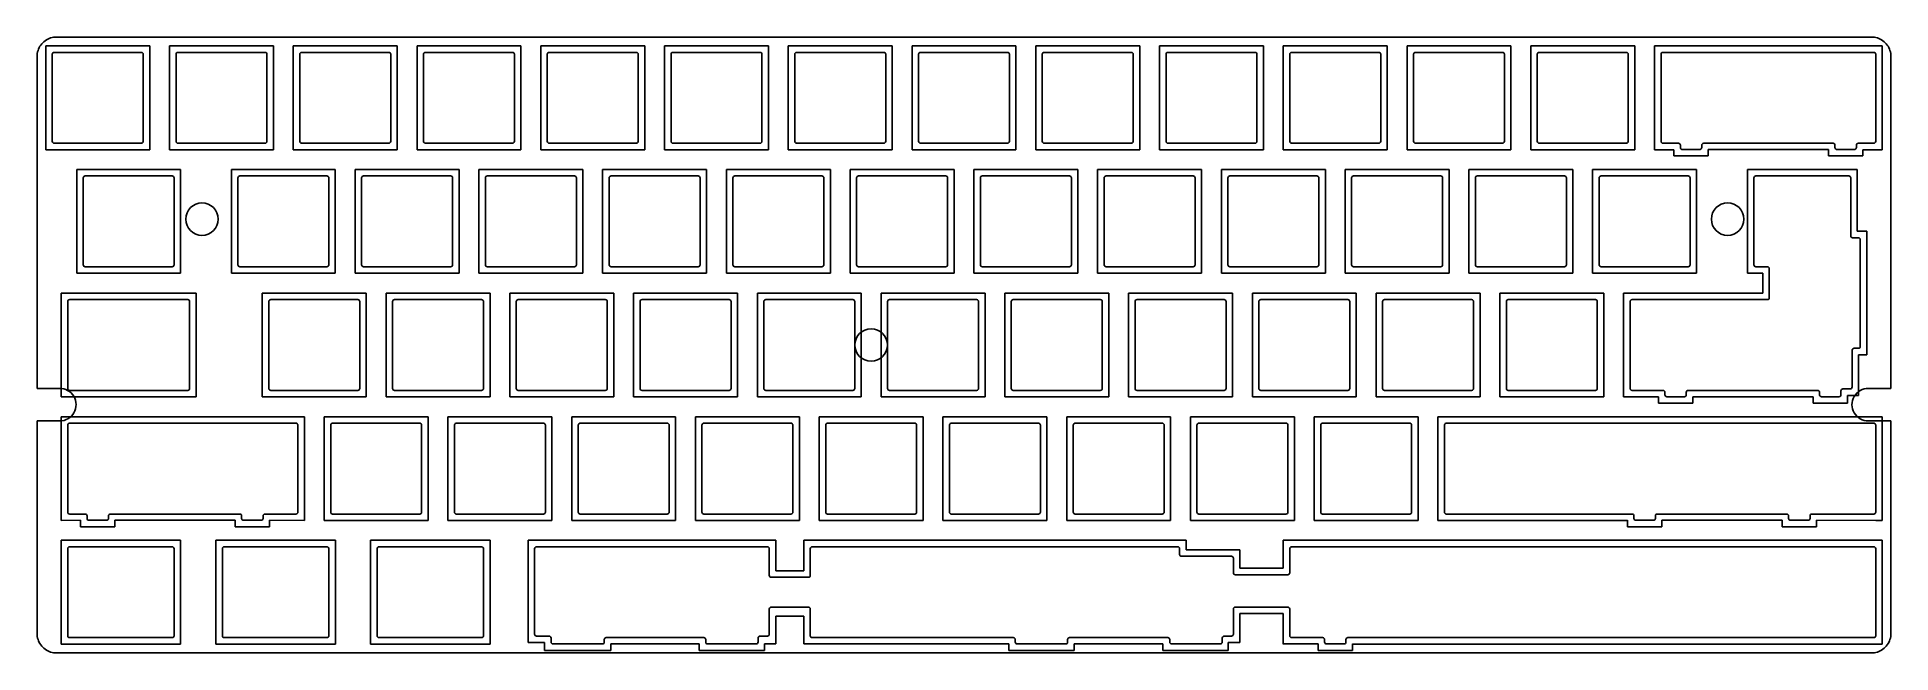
# Model space of a CAD drawing. Extents: x 0 to 285, y 0 to 95.
import ezdxf

# ---------------------------------------------------------------- set-up
doc = ezdxf.new("R2010")
doc.units = 0
doc.header["$MEASUREMENT"] = 0

msp = doc.modelspace()

# ---------------------------------------------------------------- linework, layer by layer
at = {"color": 0}
for p, q in [((0.813043, 94.1035), (0.972894, 94.277)), ((0.972894, 94.277), (1.14653, 94.4369)), ((1.14653, 94.4369), (1.33119, 94.5829)), ((1.33119, 94.5829), (1.52687, 94.7127)), ((1.52687, 94.7127), (1.73357, 94.8284)), ((1.73357, 94.8284), (1.94717, 94.9262)), ((1.94717, 94.9262), (2.16765, 95.0087)), ((2.16765, 95.0087), (2.39503, 95.0722)), ((2.39503, 95.0722), (2.62516, 95.1191)), ((2.62516, 95.1191), (2.85943, 95.1452)), ((2.85943, 95.1452), (3.09507, 95.1548)), ((3.09507, 95.1548), (282.47, 95.1548)), ((282.47, 95.1548), (282.706, 95.1452)), ((282.706, 95.1452), (282.94, 95.1191)), ((282.94, 95.1191), (283.17, 95.0722)), ((283.17, 95.0722), (283.398, 95.0087)), ((283.398, 95.0087), (283.618, 94.9262)), ((283.618, 94.9262), (283.832, 94.8284)), ((283.832, 94.8284), (284.037, 94.7127)), ((284.037, 94.7127), (284.234, 94.5829)), ((284.234, 94.5829), (284.419, 94.4369)), ((284.419, 94.4369), (284.591, 94.277)), ((284.591, 94.277), (284.751, 94.1035)), ((0.095085, 92.1551), (0.104731, 92.3907)), ((0.095085, 40.991), (0.095085, 92.1551)), ((0.104731, 92.3907), (0.130914, 92.625)), ((0.130914, 92.625), (0.177767, 92.855)), ((0.177767, 92.855), (0.241157, 93.0822)), ((0.241157, 93.0822), (0.323839, 93.3027)), ((0.323839, 93.3027), (0.421679, 93.5164)), ((0.421679, 93.5164), (0.537436, 93.7232)), ((0.537436, 93.7232), (0.666972, 93.919)), ((0.666972, 93.919), (0.813043, 94.1035)), ((2.43224, 79.0922), (2.43224, 92.4929)), ((2.73224, 92.7929), (16.1331, 92.7929)), ((16.4331, 92.4929), (16.4331, 79.0922)), ((21.48224, 79.0922), (21.48224, 92.4929)), ((21.78224, 92.7929), (35.1831, 92.7929)), ((35.4831, 92.4929), (35.4831, 79.0922)), ((40.53224, 79.0922), (40.53224, 92.4929)), ((40.83224, 92.7929), (54.2331, 92.7929)), ((54.5331, 92.4929), (54.5331, 79.0922)), ((59.58084, 79.0922), (59.58084, 92.4929)), ((59.88084, 92.7929), (73.2817, 92.7929)), ((73.5817, 92.4929), (73.5817, 79.0922)), ((78.63224, 79.0922), (78.63224, 92.4929)), ((78.93224, 92.7929), (92.3331, 92.7929)), ((92.6331, 92.4929), (92.6331, 79.0922)), ((97.68214, 79.0922), (97.68214, 92.4929)), ((97.98214, 92.7929), (111.383, 92.7929)), ((111.683, 92.4929), (111.683, 79.0922)), ((116.73214, 79.0922), (116.73214, 92.4929)), ((117.03214, 92.7929), (130.433, 92.7929)), ((130.733, 92.4929), (130.733, 79.0922)), ((135.78214, 79.0922), (135.78214, 92.4929)), ((136.08214, 92.7929), (149.483, 92.7929)), ((149.783, 92.4929), (149.783, 79.0922)), ((154.83114, 79.0922), (154.83114, 92.4929)), ((155.13114, 92.7929), (168.532, 92.7929)), ((168.832, 92.4929), (168.832, 79.0922)), ((173.88214, 79.0922), (173.88214, 92.4929)), ((174.18214, 92.7929), (187.583, 92.7929)), ((187.883, 92.4929), (187.883, 79.0922)), ((192.93114, 79.0922), (192.93114, 92.4929)), ((193.23114, 92.7929), (206.632, 92.7929)), ((206.932, 92.4929), (206.932, 79.0922)), ((211.98214, 79.0922), (211.98214, 92.4929)), ((212.28214, 92.7929), (225.683, 92.7929)), ((225.983, 92.4929), (225.983, 79.0922)), ((231.03214, 79.0922), (231.03214, 92.4929)), ((231.33214, 92.7929), (244.733, 92.7929)), ((245.033, 92.4929), (245.033, 79.0922)), ((250.081, 92.4929), (250.081, 79.0922)), ((282.832, 92.7929), (250.381, 92.7929)), ((283.132, 79.0922), (283.132, 92.4929)), ((284.751, 94.1035), (284.897, 93.919)), ((284.897, 93.919), (285.028, 93.7232)), ((285.028, 93.7232), (285.144, 93.5164)), ((285.144, 93.5164), (285.242, 93.3027)), ((285.242, 93.3027), (285.323, 93.0822)), ((285.323, 93.0822), (285.388, 92.855)), ((285.388, 92.855), (285.433, 92.625)), ((285.433, 92.625), (285.461, 92.3907)), ((285.461, 92.3907), (285.47, 92.1551)), ((285.47, 92.1551), (285.47, 40.991)), ((16.1331, 78.7922), (2.73224, 78.7922)), ((35.1831, 78.7922), (21.78224, 78.7922)), ((54.2331, 78.7922), (40.83224, 78.7922)), ((73.2817, 78.7922), (59.88084, 78.7922)), ((92.3331, 78.7922), (78.93224, 78.7922)), ((111.383, 78.7922), (97.98214, 78.7922)), ((130.433, 78.7922), (117.03214, 78.7922)), ((149.483, 78.7922), (136.08214, 78.7922)), ((168.532, 78.7922), (155.13114, 78.7922)), ((187.583, 78.7922), (174.18214, 78.7922)), ((206.632, 78.7922), (193.23114, 78.7922)), ((225.683, 78.7922), (212.28214, 78.7922)), ((244.733, 78.7922), (231.33214, 78.7922)), ((250.381, 78.7922), (252.756, 78.7922)), ((253.056, 78.4922), (253.056, 78.1221)), ((253.356, 77.8221), (256.057, 77.8221)), ((256.357, 78.1221), (256.357, 78.4922)), ((256.657, 78.7922), (276.556, 78.7922)), ((276.856, 78.4922), (276.856, 78.1221)), ((277.156, 77.8221), (279.857, 77.8221)), ((280.157, 78.1221), (280.157, 78.4922)), ((280.457, 78.7922), (282.832, 78.7922)), ((7.19474, 60.0422), (7.19474, 73.4429)), ((7.49474, 73.7429), (20.8956, 73.7429)), ((21.1956, 73.4429), (21.1956, 60.0422)), ((31.00584, 60.0422), (31.00584, 73.4429)), ((31.30584, 73.7429), (44.7067, 73.7429)), ((45.0067, 73.4429), (45.0067, 60.0422)), ((50.05724, 60.0422), (50.05724, 73.4429)), ((50.35724, 73.7429), (63.7581, 73.7429)), ((64.0581, 73.4429), (64.0581, 60.0422)), ((69.10724, 60.0422), (69.10724, 73.4429)), ((69.40724, 73.7429), (82.8081, 73.7429)), ((83.1081, 73.4429), (83.1081, 60.0422)), ((88.15714, 60.0422), (88.15714, 73.4429)), ((88.45714, 73.7429), (101.858, 73.7429)), ((102.158, 73.4429), (102.158, 60.0422)), ((107.20614, 60.0422), (107.20614, 73.4429)), ((107.50614, 73.7429), (120.907, 73.7429)), ((121.207, 73.4429), (121.207, 60.0422)), ((126.25714, 60.0422), (126.25714, 73.4429)), ((126.55714, 73.7429), (139.958, 73.7429)), ((140.258, 73.4429), (140.258, 60.0422)), ((145.30614, 60.0422), (145.30614, 73.4429)), ((145.60614, 73.7429), (159.007, 73.7429)), ((159.307, 73.4429), (159.307, 60.0422)), ((164.35714, 60.0422), (164.35714, 73.4429)), ((164.65714, 73.7429), (178.058, 73.7429)), ((178.358, 73.4429), (178.358, 60.0422)), ((183.40714, 60.0422), (183.40714, 73.4429)), ((183.70714, 73.7429), (197.108, 73.7429)), ((197.408, 73.4429), (197.408, 60.0422)), ((202.45614, 60.0422), (202.45614, 73.4429)), ((202.75614, 73.7429), (216.157, 73.7429)), ((216.457, 73.4429), (216.457, 60.0422)), ((221.50714, 60.0422), (221.50714, 73.4429)), ((221.80714, 73.7429), (235.208, 73.7429)), ((235.508, 73.4429), (235.508, 60.0422)), ((240.55614, 60.0422), (240.55614, 73.4429)), ((240.85614, 73.7429), (254.257, 73.7429)), ((254.557, 73.4429), (254.557, 60.0422)), ((264.37, 73.4429), (264.37, 60.0422)), ((278.069, 73.7429), (264.67, 73.7429)), ((279.28, 66.0419), (279.28, 72.193)), ((280.45, 64.2179), (279.58, 64.2179)), ((280.75, 50.2172), (280.75, 63.9179)), ((20.8956, 59.7422), (7.49474, 59.7422)), ((44.7067, 59.7422), (31.30584, 59.7422)), ((63.7581, 59.7422), (50.35724, 59.7422)), ((82.8081, 59.7422), (69.40724, 59.7422)), ((101.858, 59.7422), (88.45714, 59.7422)), ((120.907, 59.7422), (107.50614, 59.7422)), ((139.958, 59.7422), (126.55714, 59.7422)), ((159.007, 59.7422), (145.60614, 59.7422)), ((178.058, 59.7422), (164.65714, 59.7422)), ((197.108, 59.7422), (183.70714, 59.7422)), ((216.157, 59.7422), (202.75614, 59.7422)), ((235.208, 59.7422), (221.80714, 59.7422)), ((254.257, 59.7422), (240.85614, 59.7422)), ((264.67, 59.7422), (266.451, 59.7422)), ((266.751, 59.4422), (266.751, 54.9915)), ((4.81348, 40.9922), (4.81348, 54.3915)), ((5.11348, 54.6915), (23.2768, 54.6915)), ((23.5768, 54.3915), (23.5768, 40.9922)), ((35.76974, 40.9908), (35.76974, 54.3915)), ((36.06974, 54.6915), (49.4706, 54.6915)), ((49.7706, 54.3915), (49.7706, 40.9908)), ((54.81834, 40.9908), (54.81834, 54.3915)), ((55.11834, 54.6915), (68.5192, 54.6915)), ((68.8192, 54.3915), (68.8192, 40.9908)), ((73.86834, 40.9908), (73.86834, 54.3915)), ((74.16834, 54.6915), (87.5692, 54.6915)), ((87.8692, 54.3915), (87.8692, 40.9908)), ((92.91814, 40.9908), (92.91814, 54.3915)), ((93.21814, 54.6915), (106.619, 54.6915)), ((106.919, 54.3915), (106.919, 40.9908)), ((111.97014, 40.9908), (111.97014, 54.3915)), ((112.27014, 54.6915), (125.671, 54.6915)), ((125.971, 54.3915), (125.971, 40.9908)), ((131.01814, 40.9908), (131.01814, 54.3915)), ((131.31814, 54.6915), (144.719, 54.6915)), ((145.019, 54.3915), (145.019, 40.9908)), ((150.06814, 40.9908), (150.06814, 54.3915)), ((150.36814, 54.6915), (163.769, 54.6915)), ((164.069, 54.3915), (164.069, 40.9908)), ((169.12014, 40.9908), (169.12014, 54.3915)), ((169.42014, 54.6915), (182.821, 54.6915)), ((183.121, 54.3915), (183.121, 40.9908)), ((188.16814, 40.9908), (188.16814, 54.3915)), ((188.46814, 54.6915), (201.869, 54.6915)), ((202.169, 54.3915), (202.169, 40.9908)), ((207.22014, 40.9908), (207.22014, 54.3915)), ((207.52014, 54.6915), (220.921, 54.6915)), ((221.221, 54.3915), (221.221, 40.9908)), ((226.27014, 40.9908), (226.27014, 54.3915)), ((226.57014, 54.6915), (239.971, 54.6915)), ((240.271, 54.3915), (240.271, 40.9908)), ((266.451, 54.6915), (257.525, 54.6915)), ((279.501, 41.2222), (279.501, 46.8911)), ((279.801, 47.1911), (280.026, 47.1911)), ((3.529295, 40.991), (0.095085, 40.991)), ((23.2768, 40.6922), (5.11348, 40.6922)), ((49.4706, 40.6908), (36.06974, 40.6908)), ((68.5192, 40.6908), (55.11834, 40.6908)), ((87.5692, 40.6908), (74.16834, 40.6908)), ((106.619, 40.6908), (93.21814, 40.6908)), ((125.671, 40.6908), (112.27014, 40.6908)), ((144.719, 40.6908), (131.31814, 40.6908)), ((163.769, 40.6908), (150.36814, 40.6908)), ((182.821, 40.6908), (169.42014, 40.6908)), ((201.869, 40.6908), (188.46814, 40.6908)), ((220.921, 40.6908), (207.52014, 40.6908)), ((239.971, 40.6908), (226.57014, 40.6908)), ((250.676, 40.3908), (250.676, 40.0221)), ((253.974, 40.0221), (253.974, 40.3922)), ((257.525, 40.6922), (270.925, 40.6922)), ((274.475, 40.3922), (274.475, 40.0221)), ((277.775, 40.0221), (277.775, 40.6222)), ((278.075, 40.9222), (279.201, 40.9222)), ((285.47, 40.991), (281.97, 40.991)), ((250.976, 39.7221), (253.674, 39.7221)), ((274.775, 39.7221), (277.475, 39.7221)), ((0.095085, 3.23012), (0.095085, 35.9914)), ((0.095085, 35.9914), (3.5953, 35.9914)), ((4.81348, 35.3429), (4.81348, 21.9421)), ((39.9442, 35.6429), (5.11348, 35.6429)), ((40.2442, 21.9421), (40.2442, 35.3429)), ((45.29474, 21.9422), (45.29474, 35.3429)), ((45.59474, 35.6429), (58.9956, 35.6429)), ((59.2956, 35.3429), (59.2956, 21.9422)), ((64.34474, 21.9422), (64.34474, 35.3429)), ((64.64474, 35.6429), (78.0456, 35.6429)), ((78.3456, 35.3429), (78.3456, 21.9422)), ((83.39474, 21.9422), (83.39474, 35.3429)), ((83.69474, 35.6429), (97.0956, 35.6429)), ((97.3956, 35.3429), (97.3956, 21.9422)), ((102.44314, 21.9422), (102.44314, 35.3429)), ((102.74314, 35.6429), (116.144, 35.6429)), ((116.444, 35.3429), (116.444, 21.9422)), ((121.49514, 21.9422), (121.49514, 35.3429)), ((121.79514, 35.6429), (135.196, 35.6429)), ((135.496, 35.3429), (135.496, 21.9422)), ((140.54314, 21.9422), (140.54314, 35.3429)), ((140.84314, 35.6429), (154.244, 35.6429)), ((154.544, 35.3429), (154.544, 21.9422)), ((159.59514, 21.9422), (159.59514, 35.3429)), ((159.89514, 35.6429), (173.296, 35.6429)), ((173.596, 35.3429), (173.596, 21.9422)), ((178.64514, 21.9422), (178.64514, 35.3429)), ((178.94514, 35.6429), (192.346, 35.6429)), ((192.646, 35.3429), (192.646, 21.9422)), ((197.69314, 21.9422), (197.69314, 35.3429)), ((197.99314, 35.6429), (211.394, 35.6429)), ((211.694, 35.3429), (211.694, 21.9422)), ((216.74514, 21.9422), (216.74514, 35.3429)), ((217.04514, 35.6429), (230.446, 35.6429)), ((282.832, 35.6429), (236.095, 35.6429)), ((281.97, 35.9914), (285.47, 35.9914)), ((283.132, 21.9421), (283.132, 35.3429)), ((285.47, 35.9914), (285.47, 3.22737)), ((5.11348, 21.6421), (7.48866, 21.6421)), ((7.78866, 21.3421), (7.78866, 20.972)), ((8.08866, 20.672), (10.7877, 20.672)), ((11.0877, 20.972), (11.0877, 21.3421)), ((11.3877, 21.6421), (31.2874, 21.6421)), ((31.5874, 21.3421), (31.5874, 20.972)), ((31.8874, 20.672), (34.5878, 20.672)), ((34.8878, 20.972), (34.8878, 21.3421)), ((35.1878, 21.6421), (39.9442, 21.6421)), ((58.9956, 21.6422), (45.59474, 21.6422)), ((78.0456, 21.6422), (64.64474, 21.6422)), ((97.0956, 21.6422), (83.69474, 21.6422)), ((116.144, 21.6422), (102.74314, 21.6422)), ((135.196, 21.6422), (121.79514, 21.6422)), ((154.244, 21.6422), (140.84314, 21.6422)), ((173.296, 21.6422), (159.89514, 21.6422)), ((192.346, 21.6422), (178.94514, 21.6422)), ((211.394, 21.6422), (197.99314, 21.6422)), ((230.446, 21.6422), (217.04514, 21.6422)), ((236.095, 21.6421), (245.614, 21.6421)), ((245.914, 21.3421), (245.914, 20.972)), ((246.214, 20.672), (248.913, 20.672)), ((249.213, 20.972), (249.213, 21.3421)), ((249.513, 21.6421), (269.412, 21.6421)), ((269.712, 21.3421), (269.712, 20.972)), ((270.012, 20.672), (272.713, 20.672)), ((273.013, 20.972), (273.013, 21.3421)), ((273.313, 21.6421), (282.832, 21.6421)), ((4.81348, 2.89209), (4.81348, 16.293)), ((5.11348, 16.593), (20.8956, 16.593)), ((21.1956, 16.293), (21.1956, 2.89209)), ((28.626, 2.89209), (28.626, 16.293)), ((28.926, 16.593), (44.7067, 16.593)), ((45.0067, 16.293), (45.0067, 2.89209)), ((52.4387, 2.89209), (52.4387, 16.293)), ((52.7387, 16.593), (68.5192, 16.593)), ((68.8192, 16.293), (68.8192, 2.89209)), ((104.238, 16.593), (86.0762, 16.593)), ((112.813, 12.1925), (112.813, 14.8226)), ((119.114, 16.293), (119.114, 12.1925)), ((149.483, 16.593), (119.414, 16.593)), ((175.677, 16.593), (157.512, 16.593)), ((175.977, 15.4226), (175.977, 16.293)), ((183.952, 15.1226), (176.277, 15.1226)), ((184.252, 12.5921), (184.252, 14.8226)), ((192.931, 16.293), (192.931, 12.5921)), ((211.694, 16.593), (193.231, 16.593)), ((211.982, 16.593), (264.082, 16.593)), ((264.37, 16.593), (282.832, 16.593)), ((283.132, 16.293), (283.132, 2.89209)), ((118.814, 11.8925), (113.113, 11.8925)), ((112.813, 3.12222), (112.813, 6.99259)), ((113.113, 7.29259), (118.814, 7.29259)), ((119.114, 6.99259), (119.114, 2.89209)), ((184.252, 3.12222), (184.252, 6.99259)), ((184.552, 7.29259), (190.777, 7.29259)), ((190.777, 7.29259), (190.783, 7.29121)), ((190.783, 7.29121), (190.788, 7.29259)), ((190.788, 7.29259), (192.631, 7.29259)), ((192.931, 6.99259), (192.931, 2.89209)), ((0.104731, 2.9931), (0.095085, 3.23012)), ((0.130914, 2.75883), (0.104731, 2.9931)), ((285.461, 2.9931), (285.433, 2.75883)), ((285.47, 3.22737), (285.461, 2.9931)), ((0.177767, 2.52732), (0.130914, 2.75883)), ((0.241157, 2.30132), (0.177767, 2.52732)), ((0.323839, 2.08084), (0.241157, 2.30132)), ((0.421679, 1.86586), (0.323839, 2.08084)), ((0.537436, 1.66191), (0.421679, 1.86586)), ((0.666972, 1.46485), (0.537436, 1.66191)), ((0.813043, 1.2802), (0.666972, 1.46485)), ((0.972894, 1.10794), (0.813043, 1.2802)), ((1.14653, 0.94809), (0.972894, 1.10794)), ((1.33119, 0.802019), (1.14653, 0.94809)), ((1.52687, 0.671103), (1.33119, 0.802019)), ((1.73357, 0.55397), (1.52687, 0.671103)), ((1.94717, 0.456131), (1.73357, 0.55397)), ((2.16765, 0.374826), (1.94717, 0.456131)), ((2.39503, 0.310059), (2.16765, 0.374826)), ((2.62516, 0.265961), (2.39503, 0.310059)), ((2.85943, 0.238401), (2.62516, 0.265961)), ((3.09507, 0.227376), (2.85943, 0.238401)), ((282.47, 0.227376), (3.09507, 0.227376)), ((20.8956, 2.59209), (5.11348, 2.59209)), ((44.7067, 2.59209), (28.926, 2.59209)), ((68.5192, 2.59209), (52.7387, 2.59209)), ((77.801, 2.82222), (78.9261, 2.82222)), ((79.2261, 2.52222), (79.2261, 1.92195)), ((79.5261, 1.62195), (82.2267, 1.62195)), ((84.2833, 1.62195), (87.1078, 1.62195)), ((87.4078, 1.92195), (87.4078, 2.29209)), ((87.7078, 2.59209), (102.726, 2.59209)), ((103.026, 2.29209), (103.026, 1.92195)), ((103.326, 1.62195), (106.025, 1.62195)), ((108.089, 1.62195), (110.788, 1.62195)), ((111.088, 1.92195), (111.088, 2.52222)), ((111.388, 2.82222), (112.513, 2.82222)), ((119.414, 2.59209), (149.783, 2.59209)), ((150.664, 2.29209), (150.664, 1.92195)), ((150.964, 1.62195), (153.663, 1.62195)), ((155.726, 1.62195), (158.427, 1.62195)), ((158.727, 1.92195), (158.727, 2.29209)), ((159.027, 2.59209), (174.162, 2.59209)), ((174.462, 2.29209), (174.462, 1.92195)), ((174.762, 1.62195), (177.464, 1.62195)), ((179.408, 1.62195), (182.227, 1.62195)), ((182.527, 1.92195), (182.527, 2.52222)), ((182.827, 2.82222), (183.952, 2.82222)), ((193.231, 2.59209), (197.983, 2.59209)), ((198.283, 2.29209), (198.283, 1.92195)), ((198.583, 1.62195), (201.281, 1.62195)), ((201.581, 1.92195), (201.581, 2.29209)), ((201.881, 2.59209), (211.694, 2.59209)), ((264.082, 2.59209), (211.982, 2.59209)), ((282.832, 2.59209), (264.37, 2.59209)), ((282.706, 0.238401), (282.47, 0.227376)), ((282.94, 0.265961), (282.706, 0.238401)), ((283.17, 0.310059), (282.94, 0.265961)), ((283.398, 0.374826), (283.17, 0.310059)), ((283.618, 0.456131), (283.398, 0.374826)), ((283.832, 0.55397), (283.618, 0.456131)), ((284.037, 0.671103), (283.832, 0.55397)), ((284.234, 0.802019), (284.037, 0.671103)), ((284.419, 0.94809), (284.234, 0.802019)), ((284.591, 1.10794), (284.419, 0.94809)), ((284.751, 1.2802), (284.591, 1.10794)), ((284.897, 1.46485), (284.751, 1.2802)), ((285.028, 1.66191), (284.897, 1.46485)), ((285.144, 1.86586), (285.028, 1.66191)), ((285.242, 2.08084), (285.144, 1.86586)), ((285.323, 2.30132), (285.242, 2.08084)), ((285.388, 2.52732), (285.323, 2.30132)), ((285.433, 2.75883), (285.388, 2.52732))]:
    msp.add_line(p, q, dxfattribs=at)
at = {"linetype": 'Continuous'}
for p, q in [((1.43224, 93.7929), (1.43224, 77.7922)), ((1.43224, 93.7929), (17.4331, 93.7929)), ((17.4331, 77.7922), (17.4331, 93.7929)), ((20.48224, 93.7929), (20.48224, 77.7922)), ((20.48224, 93.7929), (36.4831, 93.7929)), ((36.4831, 77.7922), (36.4831, 93.7929)), ((39.53224, 93.7929), (39.53224, 77.7922)), ((39.53224, 93.7929), (55.5331, 93.7929)), ((55.5331, 77.7922), (55.5331, 93.7929)), ((58.58084, 93.7929), (58.58084, 77.7922)), ((58.58084, 93.7929), (74.5817, 93.7929)), ((74.5817, 77.7922), (74.5817, 93.7929)), ((77.63224, 93.7929), (77.63224, 77.7922)), ((77.63224, 93.7929), (93.6331, 93.7929)), ((93.6331, 77.7922), (93.6331, 93.7929)), ((96.68214, 93.7929), (96.68214, 77.7922)), ((96.68214, 93.7929), (112.683, 93.7929)), ((112.683, 77.7922), (112.683, 93.7929)), ((115.73214, 93.7929), (115.73214, 77.7922)), ((115.73214, 93.7929), (131.733, 93.7929)), ((131.733, 77.7922), (131.733, 93.7929)), ((134.78214, 93.7929), (134.78214, 77.7922)), ((134.78214, 93.7929), (150.783, 93.7929)), ((150.783, 77.7922), (150.783, 93.7929)), ((153.83114, 93.7929), (153.83114, 77.7922)), ((153.83114, 93.7929), (169.832, 93.7929)), ((169.832, 77.7922), (169.832, 93.7929)), ((172.88214, 93.7929), (172.88214, 77.7922)), ((172.88214, 93.7929), (188.883, 93.7929)), ((188.883, 77.7922), (188.883, 93.7929)), ((191.93114, 93.7929), (191.93114, 77.7922)), ((191.93114, 93.7929), (207.932, 93.7929)), ((207.932, 77.7922), (207.932, 93.7929)), ((210.98214, 93.7929), (210.98214, 77.7922)), ((210.98214, 93.7929), (226.983, 93.7929)), ((226.983, 77.7922), (226.983, 93.7929)), ((230.03214, 93.7929), (230.03214, 77.7922)), ((230.03214, 93.7929), (246.033, 93.7929)), ((246.033, 77.7922), (246.033, 93.7929)), ((249.081, 93.7929), (249.081, 77.7922)), ((249.081, 93.7929), (284.132, 93.7929)), ((284.132, 93.7929), (284.132, 77.7922)), ((17.4331, 77.7922), (1.43224, 77.7922)), ((36.4831, 77.7922), (20.48224, 77.7922)), ((55.5331, 77.7922), (39.53224, 77.7922)), ((74.5817, 77.7922), (58.58084, 77.7922)), ((93.6331, 77.7922), (77.63224, 77.7922)), ((112.683, 77.7922), (96.68214, 77.7922)), ((131.733, 77.7922), (115.73214, 77.7922)), ((150.783, 77.7922), (134.78214, 77.7922)), ((169.832, 77.7922), (153.83114, 77.7922)), ((188.883, 77.7922), (172.88214, 77.7922)), ((207.932, 77.7922), (191.93114, 77.7922)), ((226.983, 77.7922), (210.98214, 77.7922)), ((246.033, 77.7922), (230.03214, 77.7922)), ((249.081, 77.7922), (252.056, 77.7922)), ((252.056, 77.7922), (252.056, 76.8221)), ((257.357, 76.8221), (257.357, 77.8221)), ((275.856, 77.8221), (257.357, 77.8221)), ((275.856, 76.8221), (275.856, 77.8221)), ((284.132, 77.7922), (281.157, 77.7922)), ((281.157, 77.7922), (281.157, 76.8221)), ((6.19474, 74.7429), (6.19474, 58.7422)), ((6.19474, 74.7429), (22.1956, 74.7429)), ((22.1956, 58.7422), (22.1956, 74.7429)), ((30.00584, 74.7429), (30.00584, 58.7422)), ((30.00584, 74.7429), (46.0067, 74.7429)), ((46.0067, 58.7422), (46.0067, 74.7429)), ((49.05724, 74.7429), (49.05724, 58.7422)), ((49.05724, 74.7429), (65.0581, 74.7429)), ((65.0581, 58.7422), (65.0581, 74.7429)), ((68.10724, 74.7429), (68.10724, 58.7422)), ((68.10724, 74.7429), (84.1081, 74.7429)), ((84.1081, 58.7422), (84.1081, 74.7429)), ((87.15714, 74.7429), (87.15714, 58.7422)), ((87.15714, 74.7429), (103.158, 74.7429)), ((103.158, 58.7422), (103.158, 74.7429)), ((106.20614, 74.7429), (106.20614, 58.7422)), ((106.20614, 74.7429), (122.207, 74.7429)), ((122.207, 58.7422), (122.207, 74.7429)), ((125.25714, 74.7429), (125.25714, 58.7422)), ((125.25714, 74.7429), (141.258, 74.7429)), ((141.258, 58.7422), (141.258, 74.7429)), ((144.30614, 74.7429), (144.30614, 58.7422)), ((144.30614, 74.7429), (160.307, 74.7429)), ((160.307, 58.7422), (160.307, 74.7429)), ((163.35714, 74.7429), (163.35714, 58.7422)), ((163.35714, 74.7429), (179.358, 74.7429)), ((179.358, 58.7422), (179.358, 74.7429)), ((182.40714, 74.7429), (182.40714, 58.7422)), ((182.40714, 74.7429), (198.408, 74.7429)), ((198.408, 58.7422), (198.408, 74.7429)), ((201.45614, 74.7429), (201.45614, 58.7422)), ((201.45614, 74.7429), (217.457, 74.7429)), ((217.457, 58.7422), (217.457, 74.7429)), ((220.50714, 74.7429), (220.50714, 58.7422)), ((220.50714, 74.7429), (236.508, 74.7429)), ((236.508, 58.7422), (236.508, 74.7429)), ((239.55614, 74.7429), (239.55614, 58.7422)), ((239.55614, 74.7429), (255.557, 74.7429)), ((252.056, 76.8221), (257.357, 76.8221)), ((255.557, 58.7422), (255.557, 74.7429)), ((263.37, 58.7422), (263.37, 74.7429)), ((280.28, 74.7429), (263.37, 74.7429)), ((275.856, 76.8221), (281.157, 76.8221)), ((280.28, 74.7429), (280.28, 65.2179)), ((278.069, 73.7429), (278.98, 73.7429)), ((279.28, 72.193), (279.28, 73.4429)), ((279.28, 66.0419), (279.28, 64.5179)), ((281.75, 65.2179), (280.28, 65.2179)), ((281.75, 65.2179), (281.75, 46.1911)), ((22.1956, 58.7422), (6.19474, 58.7422)), ((46.0067, 58.7422), (30.00584, 58.7422)), ((65.0581, 58.7422), (49.05724, 58.7422)), ((84.1081, 58.7422), (68.10724, 58.7422)), ((103.158, 58.7422), (87.15714, 58.7422)), ((122.207, 58.7422), (106.20614, 58.7422)), ((141.258, 58.7422), (125.25714, 58.7422)), ((160.307, 58.7422), (144.30614, 58.7422)), ((179.358, 58.7422), (163.35714, 58.7422)), ((198.408, 58.7422), (182.40714, 58.7422)), ((217.457, 58.7422), (201.45614, 58.7422)), ((236.508, 58.7422), (220.50714, 58.7422)), ((255.557, 58.7422), (239.55614, 58.7422)), ((263.37, 58.7422), (265.751, 58.7422)), ((265.751, 55.6915), (265.751, 58.7422)), ((3.81348, 55.6915), (3.81348, 39.6922)), ((3.81348, 55.6915), (24.5768, 55.6915)), ((24.5768, 39.6922), (24.5768, 55.6915)), ((34.76974, 55.6915), (34.76974, 39.6908)), ((34.76974, 55.6915), (50.7706, 55.6915)), ((50.7706, 39.6908), (50.7706, 55.6915)), ((53.81834, 55.6915), (53.81834, 39.6908)), ((53.81834, 55.6915), (69.8192, 55.6915)), ((69.8192, 39.6908), (69.8192, 55.6915)), ((72.86834, 55.6915), (72.86834, 39.6908)), ((72.86834, 55.6915), (88.8692, 55.6915)), ((88.8692, 39.6908), (88.8692, 55.6915)), ((91.91814, 55.6915), (91.91814, 39.6908)), ((91.91814, 55.6915), (107.919, 55.6915)), ((107.919, 39.6908), (107.919, 55.6915)), ((110.97014, 55.6915), (110.97014, 39.6908)), ((110.97014, 55.6915), (126.971, 55.6915)), ((126.971, 39.6908), (126.971, 55.6915)), ((130.01814, 55.6915), (130.01814, 39.6908)), ((130.01814, 55.6915), (146.019, 55.6915)), ((146.019, 39.6908), (146.019, 55.6915)), ((149.06814, 55.6915), (149.06814, 39.6908)), ((149.06814, 55.6915), (165.069, 55.6915)), ((165.069, 39.6908), (165.069, 55.6915)), ((168.12014, 55.6915), (168.12014, 39.6908)), ((168.12014, 55.6915), (184.121, 55.6915)), ((184.121, 39.6908), (184.121, 55.6915)), ((187.16814, 55.6915), (187.16814, 39.6908)), ((187.16814, 55.6915), (203.169, 55.6915)), ((203.169, 39.6908), (203.169, 55.6915)), ((206.22014, 55.6915), (206.22014, 39.6908)), ((206.22014, 55.6915), (222.221, 55.6915)), ((222.221, 39.6908), (222.221, 55.6915)), ((225.27014, 55.6915), (225.27014, 39.6908)), ((225.27014, 55.6915), (241.271, 55.6915)), ((241.271, 39.6908), (241.271, 55.6915)), ((244.321, 55.6915), (244.321, 39.6908)), ((244.321, 55.6915), (265.751, 55.6915)), ((245.321, 47.69115), (245.321, 54.3915)), ((245.621, 54.6915), (248.127, 54.6915)), ((257.525, 54.6915), (248.127, 54.6915)), ((280.75, 50.2172), (280.75, 47.4911)), ((245.321, 47.69115), (245.321, 40.9908)), ((279.9135, 47.1911), (280.45, 47.1911)), ((280.501, 46.1911), (281.75, 46.1911)), ((280.501, 39.9222), (280.501, 46.1911)), ((245.621, 40.6908), (250.376, 40.6908)), ((257.225, 40.6922), (254.274, 40.6922)), ((257.525, 40.6922), (257.225, 40.6922)), ((270.925, 40.6922), (274.175, 40.6922)), ((24.5768, 39.6922), (3.81348, 39.6922)), ((50.7706, 39.6908), (34.76974, 39.6908)), ((69.8192, 39.6908), (53.81834, 39.6908)), ((88.8692, 39.6908), (72.86834, 39.6908)), ((107.919, 39.6908), (91.91814, 39.6908)), ((126.971, 39.6908), (110.97014, 39.6908)), ((146.019, 39.6908), (130.01814, 39.6908)), ((165.069, 39.6908), (149.06814, 39.6908)), ((184.121, 39.6908), (168.12014, 39.6908)), ((203.169, 39.6908), (187.16814, 39.6908)), ((222.221, 39.6908), (206.22014, 39.6908)), ((241.271, 39.6908), (225.27014, 39.6908)), ((244.321, 39.6908), (249.676, 39.6908)), ((249.676, 39.6908), (249.676, 38.7221)), ((249.676, 38.7221), (254.974, 38.7221)), ((254.974, 38.7221), (254.974, 39.7221)), ((254.974, 39.7221), (273.476, 39.7221)), ((273.476, 38.7221), (273.476, 39.7221)), ((273.476, 38.7221), (278.774, 38.7221)), ((280.501, 39.9222), (278.774, 39.9222)), ((278.774, 38.7221), (278.774, 39.9222)), ((3.5953, 35.99189), (3.5953, 35.9914)), ((3.81348, 36.6429), (3.81348, 20.6421)), ((41.2442, 36.6429), (3.81348, 36.6429)), ((41.2442, 20.6421), (41.2442, 36.6429)), ((44.29474, 36.6429), (44.29474, 20.6422)), ((44.29474, 36.6429), (60.2956, 36.6429)), ((60.2956, 20.6422), (60.2956, 36.6429)), ((63.34474, 36.6429), (63.34474, 20.6422)), ((63.34474, 36.6429), (79.3456, 36.6429)), ((79.3456, 20.6422), (79.3456, 36.6429)), ((82.39474, 36.6429), (82.39474, 20.6422)), ((82.39474, 36.6429), (98.3956, 36.6429)), ((98.3956, 20.6422), (98.3956, 36.6429)), ((101.44314, 36.6429), (101.44314, 20.6422)), ((101.44314, 36.6429), (117.444, 36.6429)), ((117.444, 20.6422), (117.444, 36.6429)), ((120.49514, 36.6429), (120.49514, 20.6422)), ((120.49514, 36.6429), (136.496, 36.6429)), ((136.496, 20.6422), (136.496, 36.6429)), ((139.54314, 36.6429), (139.54314, 20.6422)), ((139.54314, 36.6429), (155.544, 36.6429)), ((155.544, 20.6422), (155.544, 36.6429)), ((158.59514, 36.6429), (158.59514, 20.6422)), ((158.59514, 36.6429), (174.596, 36.6429)), ((174.596, 20.6422), (174.596, 36.6429)), ((177.64514, 36.6429), (177.64514, 20.6422)), ((177.64514, 36.6429), (193.646, 36.6429)), ((193.646, 20.6422), (193.646, 36.6429)), ((196.69314, 36.6429), (196.69314, 20.6422)), ((196.69314, 36.6429), (212.694, 36.6429)), ((212.694, 20.6422), (212.694, 36.6429)), ((215.74514, 20.6422), (215.74514, 36.6429)), ((284.132, 36.6429), (215.74514, 36.6429)), ((230.446, 35.6429), (236.095, 35.6429)), ((284.132, 20.6421), (284.132, 36.6429)), ((3.81348, 20.6421), (6.78798, 20.672)), ((6.78798, 19.672), (6.78798, 20.672)), ((12.08838, 19.672), (12.08838, 20.672)), ((12.08838, 20.672), (30.5874, 20.672)), ((30.5874, 19.672), (30.5874, 20.672)), ((35.8878, 19.672), (35.8878, 20.672)), ((35.8878, 20.672), (41.2442, 20.6421)), ((60.2956, 20.6422), (44.29474, 20.6422)), ((79.3456, 20.6422), (63.34474, 20.6422)), ((98.3956, 20.6422), (82.39474, 20.6422)), ((117.444, 20.6422), (101.44314, 20.6422)), ((136.496, 20.6422), (120.49514, 20.6422)), ((155.544, 20.6422), (139.54314, 20.6422)), ((174.596, 20.6422), (158.59514, 20.6422)), ((193.646, 20.6422), (177.64514, 20.6422)), ((212.694, 20.6422), (196.69314, 20.6422)), ((215.74514, 20.6422), (244.913, 20.6422)), ((230.446, 21.6422), (236.095, 21.6421)), ((244.913, 19.672), (244.913, 20.672)), ((250.214, 19.672), (250.214, 20.672)), ((250.214, 20.672), (268.712, 20.672)), ((268.712, 19.672), (268.712, 20.672)), ((274.013, 19.672), (274.013, 20.672)), ((274.013, 20.672), (283.132, 20.6421)), ((284.132, 20.6421), (283.132, 20.6421)), ((3.81348, 17.593), (3.81348, 1.59209)), ((3.81348, 17.593), (22.1956, 17.593)), ((6.78798, 19.672), (12.08838, 19.672)), ((22.1956, 1.59209), (22.1956, 17.593)), ((27.626, 17.593), (27.626, 1.59209)), ((27.626, 17.593), (46.00812, 17.593)), ((35.8878, 19.672), (30.5874, 19.672)), ((46.00812, 1.59209), (46.00812, 17.593)), ((51.4387, 17.593), (51.4387, 1.59209)), ((51.4387, 17.593), (69.82082, 17.593)), ((69.82082, 1.59209), (69.82082, 17.593)), ((113.813, 17.593), (75.677, 17.593)), ((75.677, 1.82222), (75.677, 17.593)), ((113.813, 17.593), (113.813, 12.8925)), ((118.114, 17.593), (118.114, 12.8925)), ((118.114, 17.593), (176.977, 17.593)), ((176.977, 17.593), (176.977, 16.1226)), ((191.931, 17.593), (284.132, 17.593)), ((191.931, 17.593), (191.931, 13.2921)), ((244.913, 19.672), (250.214, 19.672)), ((274.013, 19.672), (268.712, 19.672)), ((284.132, 1.59209), (284.132, 17.593)), ((76.677, 11.5925), (76.677, 16.293)), ((86.0762, 16.593), (76.977, 16.593)), ((104.238, 16.593), (112.513, 16.593)), ((112.813, 14.8226), (112.813, 16.293)), ((149.483, 16.593), (157.512, 16.593)), ((185.252, 16.1226), (176.977, 16.1226)), ((185.252, 16.1226), (185.252, 13.2921)), ((211.982, 16.593), (211.694, 16.593)), ((264.37, 16.593), (264.082, 16.593)), ((76.677, 11.5925), (76.677, 9.39228)), ((113.813, 12.8925), (118.114, 12.8925)), ((190.783, 12.2921), (184.552, 12.2921)), ((185.252, 13.2921), (191.931, 13.2921)), ((190.783, 12.2921), (192.631, 12.2921)), ((76.677, 9.39228), (76.677, 3.12222)), ((113.813, 5.89206), (118.114, 5.89206)), ((113.813, 5.89206), (113.813, 1.62195)), ((118.114, 5.89206), (118.114, 1.62195)), ((185.252, 1.82222), (185.252, 6.29259)), ((191.931, 6.29259), (185.252, 6.29259)), ((191.931, 1.59209), (191.931, 6.29259)), ((22.1956, 1.59209), (3.81348, 1.59209)), ((46.00812, 1.59209), (27.626, 1.59209)), ((69.82082, 1.59209), (51.4387, 1.59209)), ((75.677, 1.82222), (78.2261, 1.82222)), ((77.801, 2.82222), (76.977, 2.82222)), ((78.2261, 1.82222), (78.2261, 0.62195)), ((78.2261, 0.62195), (88.4078, 0.62195)), ((82.2267, 1.62195), (84.2833, 1.62195)), ((88.4078, 0.62195), (88.4078, 1.62195)), ((88.4078, 1.62195), (102.026, 1.62195)), ((102.026, 0.62195), (102.026, 1.62195)), ((112.088, 0.62195), (102.026, 0.62195)), ((106.025, 1.62195), (108.089, 1.62195)), ((112.088, 0.62195), (112.088, 1.62195)), ((112.088, 1.62195), (113.813, 1.62195)), ((149.664, 1.62195), (118.114, 1.62195)), ((149.664, 1.62195), (149.664, 0.62195)), ((159.725, 0.62195), (149.664, 0.62195)), ((149.783, 2.59209), (150.364, 2.59209)), ((153.663, 1.62195), (155.726, 1.62195)), ((159.725, 1.62195), (159.725, 0.62195)), ((173.4055, 1.62195), (159.725, 1.62195)), ((173.4055, 1.62195), (173.4055, 0.62195)), ((183.4665, 0.62195), (173.4055, 0.62195)), ((177.464, 1.62195), (179.408, 1.62195)), ((183.4665, 1.82222), (183.4665, 0.62195)), ((185.252, 1.82222), (183.4665, 1.82222)), ((197.283, 1.62195), (191.931, 1.62195)), ((197.283, 1.62195), (197.283, 0.62195)), ((197.283, 0.62195), (202.581, 0.62195)), ((202.581, 1.62195), (202.581, 0.62195)), ((284.132, 1.59209), (202.581, 1.59209)), ((211.982, 2.59209), (211.694, 2.59209)), ((264.37, 2.59209), (264.082, 2.59209))]:
    msp.add_line(p, q, dxfattribs=at)
for centre in [(25.48265, 67.0913), (260.332, 67.0906), (128.484, 47.69045)]:
    msp.add_circle(centre, 2.5, dxfattribs=at)
at = {"color": 0}
for centre, start, end in [((2.73224, 92.4929), 90, 180), ((16.1331, 92.4929), 0, 90), ((21.78224, 92.4929), 90, 180), ((35.1831, 92.4929), 0, 90), ((40.83224, 92.4929), 90, 180), ((54.2331, 92.4929), 0, 90), ((59.88084, 92.4929), 90, 180), ((73.2817, 92.4929), 0, 90), ((78.93224, 92.4929), 90, 180), ((92.3331, 92.4929), 0, 90), ((97.98214, 92.4929), 90, 180), ((111.383, 92.4929), 0, 90), ((117.03214, 92.4929), 90, 180), ((130.433, 92.4929), 0, 90), ((136.08214, 92.4929), 90, 180), ((149.483, 92.4929), 0, 90), ((155.13114, 92.4929), 90, 180), ((168.532, 92.4929), 0, 90), ((174.18214, 92.4929), 90, 180), ((187.583, 92.4929), 0, 90), ((193.23114, 92.4929), 90, 180), ((206.632, 92.4929), 0, 90), ((212.28214, 92.4929), 90, 180), ((225.683, 92.4929), 0, 90), ((231.33214, 92.4929), 90, 180), ((244.733, 92.4929), 0, 90), ((250.381, 92.4929), 90, 180), ((282.832, 92.4929), 0, 90), ((2.73224, 79.0922), 180, 270), ((16.1331, 79.0922), 270, 0), ((21.78224, 79.0922), 180, 270), ((35.1831, 79.0922), 270, 0), ((40.83224, 79.0922), 180, 270), ((54.2331, 79.0922), 270, 0), ((59.88084, 79.0922), 180, 270), ((73.2817, 79.0922), 270, 0), ((78.93224, 79.0922), 180, 270), ((92.3331, 79.0922), 270, 0), ((97.98214, 79.0922), 180, 270), ((111.383, 79.0922), 270, 0), ((117.03214, 79.0922), 180, 270), ((130.433, 79.0922), 270, 0), ((136.08214, 79.0922), 180, 270), ((149.483, 79.0922), 270, 0), ((155.13114, 79.0922), 180, 270), ((168.532, 79.0922), 270, 0), ((174.18214, 79.0922), 180, 270), ((187.583, 79.0922), 270, 0), ((193.23114, 79.0922), 180, 270), ((206.632, 79.0922), 270, 0), ((212.28214, 79.0922), 180, 270), ((225.683, 79.0922), 270, 0), ((231.33214, 79.0922), 180, 270), ((244.733, 79.0922), 270, 0), ((250.381, 79.0922), 180, 270), ((252.756, 78.4922), 0, 90), ((253.356, 78.1221), 180, 270), ((256.057, 78.1221), 270, 0), ((256.657, 78.4922), 90, 180), ((276.556, 78.4922), 0, 90), ((277.156, 78.1221), 180, 270), ((279.857, 78.1221), 270, 0), ((280.457, 78.4922), 90, 180), ((282.832, 79.0922), 270, 0), ((7.49474, 73.4429), 90, 180), ((20.8956, 73.4429), 0, 90), ((31.30584, 73.4429), 90, 180), ((44.7067, 73.4429), 0, 90), ((50.35724, 73.4429), 90, 180), ((63.7581, 73.4429), 0, 90), ((69.40724, 73.4429), 90, 180), ((82.8081, 73.4429), 0, 90), ((88.45714, 73.4429), 90, 180), ((101.858, 73.4429), 0, 90), ((107.50614, 73.4429), 90, 180), ((120.907, 73.4429), 0, 90), ((126.55714, 73.4429), 90, 180), ((139.958, 73.4429), 0, 90), ((145.60614, 73.4429), 90, 180), ((159.007, 73.4429), 0, 90), ((164.65714, 73.4429), 90, 180), ((178.058, 73.4429), 0, 90), ((183.70714, 73.4429), 90, 180), ((197.108, 73.4429), 0, 90), ((202.75614, 73.4429), 90, 180), ((216.157, 73.4429), 0, 90), ((221.80714, 73.4429), 90, 180), ((235.208, 73.4429), 0, 90), ((240.85614, 73.4429), 90, 180), ((254.257, 73.4429), 0, 90), ((264.67, 73.4429), 90, 180), ((280.45, 63.9179), 0, 90), ((7.49474, 60.0422), 180, 270), ((20.8956, 60.0422), 270, 0), ((31.30584, 60.0422), 180, 270), ((44.7067, 60.0422), 270, 0), ((50.35724, 60.0422), 180, 270), ((63.7581, 60.0422), 270, 0), ((69.40724, 60.0422), 180, 270), ((82.8081, 60.0422), 270, 0), ((88.45714, 60.0422), 180, 270), ((101.858, 60.0422), 270, 0), ((107.50614, 60.0422), 180, 270), ((120.907, 60.0422), 270, 0), ((126.55714, 60.0422), 180, 270), ((139.958, 60.0422), 270, 0), ((145.60614, 60.0422), 180, 270), ((159.007, 60.0422), 270, 0), ((164.65714, 60.0422), 180, 270), ((178.058, 60.0422), 270, 0), ((183.70714, 60.0422), 180, 270), ((197.108, 60.0422), 270, 0), ((202.75614, 60.0422), 180, 270), ((216.157, 60.0422), 270, 0), ((221.80714, 60.0422), 180, 270), ((235.208, 60.0422), 270, 0), ((240.85614, 60.0422), 180, 270), ((254.257, 60.0422), 270, 0), ((264.67, 60.0422), 180, 270), ((266.451, 59.4422), 0, 90), ((5.11348, 54.3915), 90, 180), ((23.2768, 54.3915), 0, 90), ((36.06974, 54.3915), 90, 180), ((49.4706, 54.3915), 0, 90), ((55.11834, 54.3915), 90, 180), ((68.5192, 54.3915), 0, 90), ((74.16834, 54.3915), 90, 180), ((87.5692, 54.3915), 0, 90), ((93.21814, 54.3915), 90, 180), ((106.619, 54.3915), 0, 90), ((112.27014, 54.3915), 90, 180), ((125.671, 54.3915), 0, 90), ((131.31814, 54.3915), 90, 180), ((144.719, 54.3915), 0, 90), ((150.36814, 54.3915), 90, 180), ((163.769, 54.3915), 0, 90), ((169.42014, 54.3915), 90, 180), ((182.821, 54.3915), 0, 90), ((188.46814, 54.3915), 90, 180), ((201.869, 54.3915), 0, 90), ((207.52014, 54.3915), 90, 180), ((220.921, 54.3915), 0, 90), ((226.57014, 54.3915), 90, 180), ((239.971, 54.3915), 0, 90), ((266.451, 54.9915), 270, 0), ((279.801, 46.8911), 90, 180), ((5.11348, 40.9922), 180, 270), ((23.2768, 40.9922), 270, 0), ((36.06974, 40.9908), 180, 270), ((49.4706, 40.9908), 270, 0), ((55.11834, 40.9908), 180, 270), ((68.5192, 40.9908), 270, 0), ((74.16834, 40.9908), 180, 270), ((87.5692, 40.9908), 270, 0), ((93.21814, 40.9908), 180, 270), ((106.619, 40.9908), 270, 0), ((112.27014, 40.9908), 180, 270), ((125.671, 40.9908), 270, 0), ((131.31814, 40.9908), 180, 270), ((144.719, 40.9908), 270, 0), ((150.36814, 40.9908), 180, 270), ((163.769, 40.9908), 270, 0), ((169.42014, 40.9908), 180, 270), ((182.821, 40.9908), 270, 0), ((188.46814, 40.9908), 180, 270), ((201.869, 40.9908), 270, 0), ((207.52014, 40.9908), 180, 270), ((220.921, 40.9908), 270, 0), ((226.57014, 40.9908), 180, 270), ((239.971, 40.9908), 270, 0), ((250.976, 40.0221), 180, 270), ((253.674, 40.0221), 270, 0), ((274.775, 40.0221), 180, 270), ((277.475, 40.0221), 270, 0), ((278.075, 40.6222), 90, 180), ((279.201, 41.2222), 270, 0), ((5.11348, 35.3429), 90, 180), ((39.9442, 35.3429), 0, 90), ((45.59474, 35.3429), 90, 180), ((58.9956, 35.3429), 0, 90), ((64.64474, 35.3429), 90, 180), ((78.0456, 35.3429), 0, 90), ((83.69474, 35.3429), 90, 180), ((97.0956, 35.3429), 0, 90), ((102.74314, 35.3429), 90, 180), ((116.144, 35.3429), 0, 90), ((121.79514, 35.3429), 90, 180), ((135.196, 35.3429), 0, 90), ((140.84314, 35.3429), 90, 180), ((154.244, 35.3429), 0, 90), ((159.89514, 35.3429), 90, 180), ((173.296, 35.3429), 0, 90), ((178.94514, 35.3429), 90, 180), ((192.346, 35.3429), 0, 90), ((197.99314, 35.3429), 90, 180), ((211.394, 35.3429), 0, 90), ((217.04514, 35.3429), 90, 180), ((282.832, 35.3429), 0, 90), ((5.11348, 21.9421), 180, 270), ((7.48866, 21.3421), 0, 90), ((8.08866, 20.972), 180, 270), ((10.7877, 20.972), 270, 0), ((11.3877, 21.3421), 90, 180), ((31.2874, 21.3421), 0, 90), ((31.8874, 20.972), 180, 270), ((34.5878, 20.972), 270, 0), ((35.1878, 21.3421), 90, 180), ((39.9442, 21.9421), 270, 0), ((45.59474, 21.9422), 180, 270), ((58.9956, 21.9422), 270, 0), ((64.64474, 21.9422), 180, 270), ((78.0456, 21.9422), 270, 0), ((83.69474, 21.9422), 180, 270), ((97.0956, 21.9422), 270, 0), ((102.74314, 21.9422), 180, 270), ((116.144, 21.9422), 270, 0), ((121.79514, 21.9422), 180, 270), ((135.196, 21.9422), 270, 0), ((140.84314, 21.9422), 180, 270), ((154.244, 21.9422), 270, 0), ((159.89514, 21.9422), 180, 270), ((173.296, 21.9422), 270, 0), ((178.94514, 21.9422), 180, 270), ((192.346, 21.9422), 270, 0), ((197.99314, 21.9422), 180, 270), ((211.394, 21.9422), 270, 0), ((217.04514, 21.9422), 180, 270), ((245.614, 21.3421), 0, 90), ((246.214, 20.972), 180, 270), ((248.913, 20.972), 270, 0), ((249.513, 21.3421), 90, 180), ((269.412, 21.3421), 0, 90), ((270.012, 20.972), 180, 270), ((272.713, 20.972), 270, 0), ((273.313, 21.3421), 90, 180), ((282.832, 21.9421), 270, 0), ((5.11348, 16.293), 90, 180), ((20.8956, 16.293), 0, 90), ((28.926, 16.293), 90, 180), ((44.7067, 16.293), 0, 90), ((52.7387, 16.293), 90, 180), ((68.5192, 16.293), 0, 90), ((119.414, 16.293), 90, 180), ((175.677, 16.293), 0, 90), ((176.277, 15.4226), 180, 270), ((183.952, 14.8226), 0, 90), ((193.231, 16.293), 90, 180), ((282.832, 16.293), 0, 90), ((113.113, 12.1925), 180, 270), ((118.814, 12.1925), 270, 0), ((113.113, 6.99259), 90, 180), ((118.814, 6.99259), 0, 90), ((184.552, 6.99259), 90, 180), ((192.631, 6.99259), 0, 90), ((5.11348, 2.89209), 180, 270), ((20.8956, 2.89209), 270, 0), ((28.926, 2.89209), 180, 270), ((44.7067, 2.89209), 270, 0), ((52.7387, 2.89209), 180, 270), ((68.5192, 2.89209), 270, 0), ((112.513, 3.12222), 270, 0), ((119.414, 2.89209), 180, 270), ((183.952, 3.12222), 270, 0), ((193.231, 2.89209), 180, 270), ((282.832, 2.89209), 270, 0), ((78.9261, 2.52222), 0, 90), ((79.5261, 1.92195), 180, 270), ((87.1078, 1.92195), 270, 0), ((87.7078, 2.29209), 90, 180), ((102.726, 2.29209), 0, 90), ((103.326, 1.92195), 180, 270), ((110.788, 1.92195), 270, 0), ((111.388, 2.52222), 90, 180), ((150.964, 1.92195), 180, 270), ((158.427, 1.92195), 270, 0), ((159.027, 2.29209), 90, 180), ((174.162, 2.29209), 0, 90), ((174.762, 1.92195), 180, 270), ((182.227, 1.92195), 270, 0), ((182.827, 2.52222), 90, 180), ((197.983, 2.29209), 0, 90), ((198.583, 1.92195), 180, 270), ((201.281, 1.92195), 270, 0), ((201.881, 2.29209), 90, 180)]:
    msp.add_arc(centre, 0.3, start, end, dxfattribs=at)
at = {"linetype": 'Continuous'}
for centre, radius, start, end in [((278.98, 73.4429), 0.3, 360, 90), ((279.58, 64.5179), 0.3, 180, 270), ((245.621, 54.3915), 0.3, 90, 180), ((280.45, 47.4911), 0.3, 270, 0), ((3.59599, 38.49189), 2.5, 269.9841851, 91.52871194), ((245.621, 40.9908), 0.3, 180, 270), ((250.376, 40.3908), 0.3, 0, 90), ((254.274, 40.3922), 0.3, 90, 180), ((274.175, 40.3922), 0.3, 0, 90), ((281.97, 38.4912), 2.5, 89.27525451, 270.72474549), ((76.977, 16.293), 0.3, 90, 180), ((112.513, 16.293), 0.3, 0, 90), ((184.552, 12.5921), 0.3, 180, 270), ((192.631, 12.5921), 0.3, 270, 0), ((76.977, 3.12222), 0.3, 180, 270), ((150.364, 2.29209), 0.3, 0, 90)]:
    msp.add_arc(centre, radius, start, end, dxfattribs=at)

doc.saveas('drawing.dxf')
